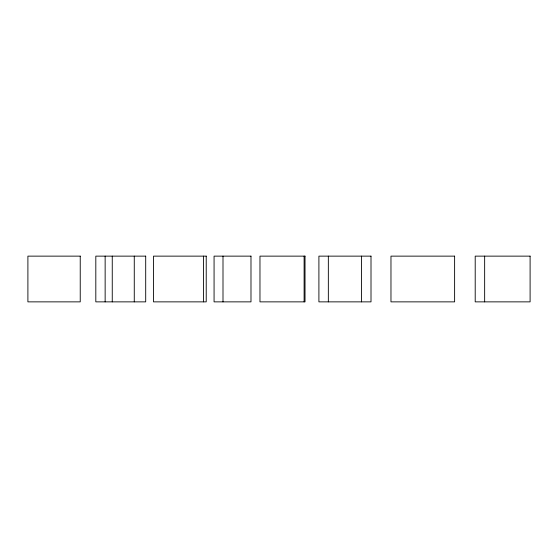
<?xml version="1.0" encoding="UTF-8"?>
<svg xmlns="http://www.w3.org/2000/svg" width="558" height="558" viewBox="0 0 558 558"><rect width="100%" height="100%" fill="white"/><g stroke="black" fill="none" stroke-linecap="round" stroke-linejoin="round"><path stroke-width="0.84" d="M484.651 256.136L484.651 301.864M361.563 256.136L361.563 301.864M328.341 256.136L328.341 301.864M304.11 256.136L304.11 301.864M222.998 256.136L222.998 301.864M203.544 256.136L203.544 301.864M134.269 256.136L134.269 301.864M112.256 256.136L112.256 301.864M105.141 256.136L105.141 301.864M80.233 256.136L27.9 256.136L27.9 301.864L80.233 301.864L80.233 256.136M145.701 256.136L95.816 256.136L95.816 301.864L145.701 301.864L145.701 256.136M206.223 256.136L153.492 256.136L153.492 301.864L206.223 301.864L206.223 256.136M250.988 256.136L214.07 256.136L214.07 301.864L250.988 301.864L250.988 256.136M305.024 256.136L259.972 256.136L259.972 301.864L305.024 301.864L305.024 256.136M371.007 256.136L318.904 256.136L318.904 301.864L371.007 301.864L371.007 256.136M454.617 256.136L390.97 256.136L390.97 301.864L454.617 301.864L454.617 256.136M530.1 256.136L475.207 256.136L475.207 301.864L530.1 301.864L530.1 256.136"/></g></svg>
